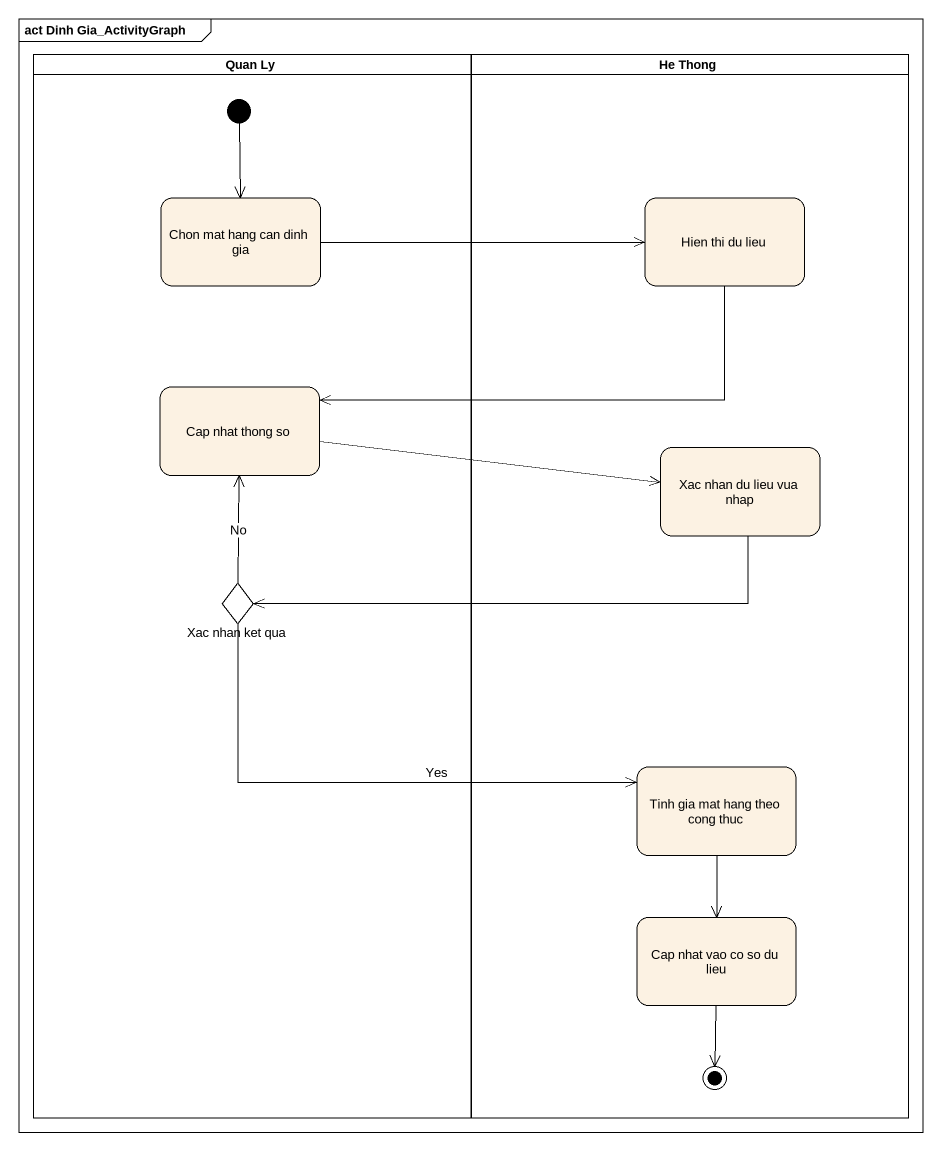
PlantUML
@startuml
mainframe act Dinh Gia_ActivityGraph
hide empty description
state "Quan Ly" as Quan_Ly <<partition>> {
  state "Chon mat hang can dinh gia" as Chon_mat_hang_can_dinh_gia
  state "Cap nhat thong so" as Cap_nhat_thong_so
  state "Xac nhan ket qua" as Xac_nhan_ket_qua <<choice>>
  [*] --> Chon_mat_hang_can_dinh_gia
}
state "He Thong" as He_Thong <<partition>> {
  state "Hien thi du lieu" as Hien_thi_du_lieu
  state "Xac nhan du lieu vua nhap" as Xac_nhan_du_lieu_vua_nhap
  state "Tinh gia mat hang theo cong thuc" as Tinh_gia_mat_hang_theo_cong
  state "Cap nhat vao co so du lieu" as Cap_nhat_vao_co_so_du_lieu
  Cap_nhat_vao_co_so_du_lieu --> [*]
}
Chon_mat_hang_can_dinh_gia -right-> Hien_thi_du_lieu
Hien_thi_du_lieu -left-> Cap_nhat_thong_so
Cap_nhat_thong_so -right-> Xac_nhan_du_lieu_vua_nhap
Xac_nhan_du_lieu_vua_nhap -left-> Xac_nhan_ket_qua
Xac_nhan_ket_qua -up-> Cap_nhat_thong_so : No
Xac_nhan_ket_qua -right-> Tinh_gia_mat_hang_theo_cong : Yes
Tinh_gia_mat_hang_theo_cong --> Cap_nhat_vao_co_so_du_lieu
@enduml
